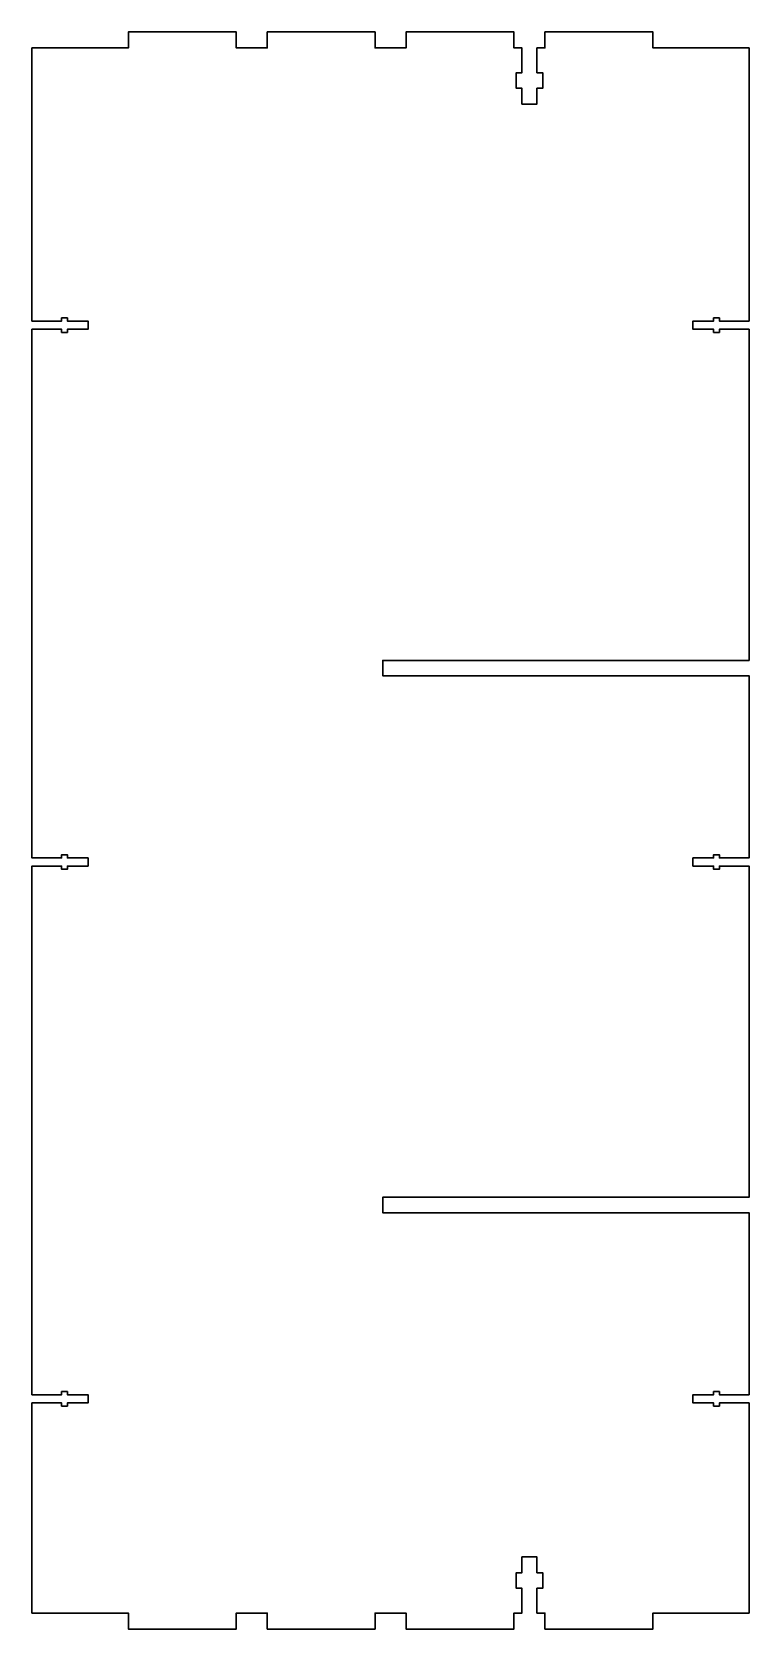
# Model space of a CAD drawing. Header units: millimetres. Extents: x 628 to 897, y 464 to 1061.
import ezdxf

# ---------------------------------------------------------------- set-up
doc = ezdxf.new("R2010")
doc.units = ezdxf.units.MM
doc.layers.add('По умолчанию', color=7, linetype='Continuous', lineweight=30)

msp = doc.modelspace()

# ---------------------------------------------------------------- linework, layer by layer
at = {"layer": 'По умолчанию', "color": 18, "lineweight": 30, "true_color": 0x000000}
msp.add_lwpolyline([(628.315, 469.515), (664.39, 469.515), (664.39, 469.515), (664.39, 463.515), (664.39, 463.515), (704.76, 463.515), (704.76, 463.515), (704.76, 469.515), (704.76, 469.515), (716.365, 469.515), (716.365, 469.515), (716.365, 463.515), (716.365, 463.515), (756.735, 463.515), (756.735, 463.515), (756.735, 469.515), (756.735, 469.515), (768.34, 469.515), (768.34, 469.515), (768.34, 463.515), (768.34, 463.515), (808.71, 463.515), (808.71, 463.515), (808.71, 469.515), (808.71, 469.515), (811.6975, 469.515), (811.6975, 469.515), (811.6975, 478.785), (811.6975, 478.785), (809.5475, 478.785), (809.5475, 478.785), (809.5475, 484.615), (809.5475, 484.615), (811.6975, 484.615), (811.6975, 484.615), (811.6975, 490.515), (811.6975, 490.515), (817.3275, 490.515), (817.3275, 490.515), (817.3275, 484.615), (817.3275, 484.615), (819.4775, 484.615), (819.4775, 484.615), (819.4775, 478.785), (819.4775, 478.785), (817.3275, 478.785), (817.3275, 478.785), (817.3275, 469.515), (817.3275, 469.515), (820.315, 469.515), (820.315, 469.515), (820.315, 463.515), (820.315, 463.515), (860.685, 463.515), (860.685, 463.515), (860.685, 469.515), (860.685, 469.515), (896.685, 469.515), (896.685, 469.515), (896.685, 548.185), (896.685, 548.185), (885.615, 548.185), (885.615, 548.185), (885.615, 546.985), (885.615, 546.985), (883.385, 546.985), (883.385, 546.985), (883.385, 548.185), (883.385, 548.185), (875.685, 548.185), (875.685, 548.185), (875.685, 551.215), (875.685, 551.215), (883.385, 551.215), (883.385, 551.215), (883.385, 552.415), (883.385, 552.415), (885.615, 552.415), (885.615, 552.415), (885.615, 551.215), (885.615, 551.215), (896.685, 551.215), (896.685, 551.215), (896.685, 619.41), (896.685, 619.41), (759.61, 619.41), (759.61, 619.41), (759.61, 625.19), (759.61, 625.19), (896.685, 625.19), (896.685, 625.19), (896.685, 749.185), (896.685, 749.185), (885.615, 749.185), (885.615, 749.185), (885.615, 747.985), (885.615, 747.985), (883.385, 747.985), (883.385, 747.985), (883.385, 749.185), (883.385, 749.185), (875.685, 749.185), (875.685, 749.185), (875.685, 752.215), (875.685, 752.215), (883.385, 752.215), (883.385, 752.215), (883.385, 753.415), (883.385, 753.415), (885.615, 753.415), (885.615, 753.415), (885.615, 752.215), (885.615, 752.215), (896.685, 752.215), (896.685, 752.215), (896.685, 820.41), (896.685, 820.41), (759.61, 820.41), (759.61, 820.41), (759.61, 826.19), (759.61, 826.19), (896.685, 826.19), (896.685, 826.19), (896.685, 950.185), (896.685, 950.185), (885.615, 950.185), (885.615, 950.185), (885.615, 948.985), (885.615, 948.985), (883.385, 948.985), (883.385, 948.985), (883.385, 950.185), (883.385, 950.185), (875.685, 950.185), (875.685, 950.185), (875.685, 953.215), (875.685, 953.215), (883.385, 953.215), (883.385, 953.215), (883.385, 954.415), (883.385, 954.415), (885.615, 954.415), (885.615, 954.415), (885.615, 953.215), (885.615, 953.215), (896.685, 953.215), (896.685, 953.215), (896.685, 1055.485), (896.685, 1055.485), (860.685, 1055.485), (860.685, 1055.485), (860.685, 1061.485), (860.685, 1061.485), (820.315, 1061.485), (820.315, 1061.485), (820.315, 1055.485), (820.315, 1055.485), (817.3275, 1055.485), (817.3275, 1055.485), (817.3275, 1046.215), (817.3275, 1046.215), (819.4775, 1046.215), (819.4775, 1046.215), (819.4775, 1040.385), (819.4775, 1040.385), (817.3275, 1040.385), (817.3275, 1040.385), (817.3275, 1034.485), (817.3275, 1034.485), (811.6975, 1034.485), (811.6975, 1034.485), (811.6975, 1040.385), (811.6975, 1040.385), (809.5475, 1040.385), (809.5475, 1040.385), (809.5475, 1046.215), (809.5475, 1046.215), (811.6975, 1046.215), (811.6975, 1046.215), (811.6975, 1055.485), (811.6975, 1055.485), (808.71, 1055.485), (808.71, 1055.485), (808.71, 1061.485), (808.71, 1061.485), (768.34, 1061.485), (768.34, 1061.485), (768.34, 1055.485), (768.34, 1055.485), (756.735, 1055.485), (756.735, 1055.485), (756.735, 1061.485), (756.735, 1061.485), (716.365, 1061.485), (716.365, 1061.485), (716.365, 1055.485), (716.365, 1055.485), (704.76, 1055.485), (704.76, 1055.485), (704.76, 1061.485), (704.76, 1061.485), (664.39, 1061.485), (664.39, 1061.485), (664.39, 1055.485), (664.39, 1055.485), (628.315, 1055.485), (628.315, 1055.485), (628.315, 953.215), (628.315, 953.215), (639.385, 953.215), (639.385, 953.215), (639.385, 954.415), (639.385, 954.415), (641.615, 954.415), (641.615, 954.415), (641.615, 953.215), (641.615, 953.215), (649.315, 953.215), (649.315, 953.215), (649.315, 950.185), (649.315, 950.185), (641.615, 950.185), (641.615, 950.185), (641.615, 948.985), (641.615, 948.985), (639.385, 948.985), (639.385, 948.985), (639.385, 950.185), (639.385, 950.185), (628.315, 950.185), (628.315, 950.185), (628.315, 752.215), (628.315, 752.215), (639.385, 752.215), (639.385, 752.215), (639.385, 753.415), (639.385, 753.415), (641.615, 753.415), (641.615, 753.415), (641.615, 752.215), (641.615, 752.215), (649.315, 752.215), (649.315, 752.215), (649.315, 749.185), (649.315, 749.185), (641.615, 749.185), (641.615, 749.185), (641.615, 747.985), (641.615, 747.985), (639.385, 747.985), (639.385, 747.985), (639.385, 749.185), (639.385, 749.185), (628.315, 749.185), (628.315, 749.185), (628.315, 551.215), (628.315, 551.215), (639.385, 551.215), (639.385, 551.215), (639.385, 552.415), (639.385, 552.415), (641.615, 552.415), (641.615, 552.415), (641.615, 551.215), (641.615, 551.215), (649.315, 551.215), (649.315, 551.215), (649.315, 548.185), (649.315, 548.185), (641.615, 548.185), (641.615, 548.185), (641.615, 546.985), (641.615, 546.985), (639.385, 546.985), (639.385, 546.985), (639.385, 548.185), (639.385, 548.185), (628.315, 548.185), (628.315, 548.185), (628.315, 469.515)], dxfattribs=at)

doc.saveas('drawing.dxf')
